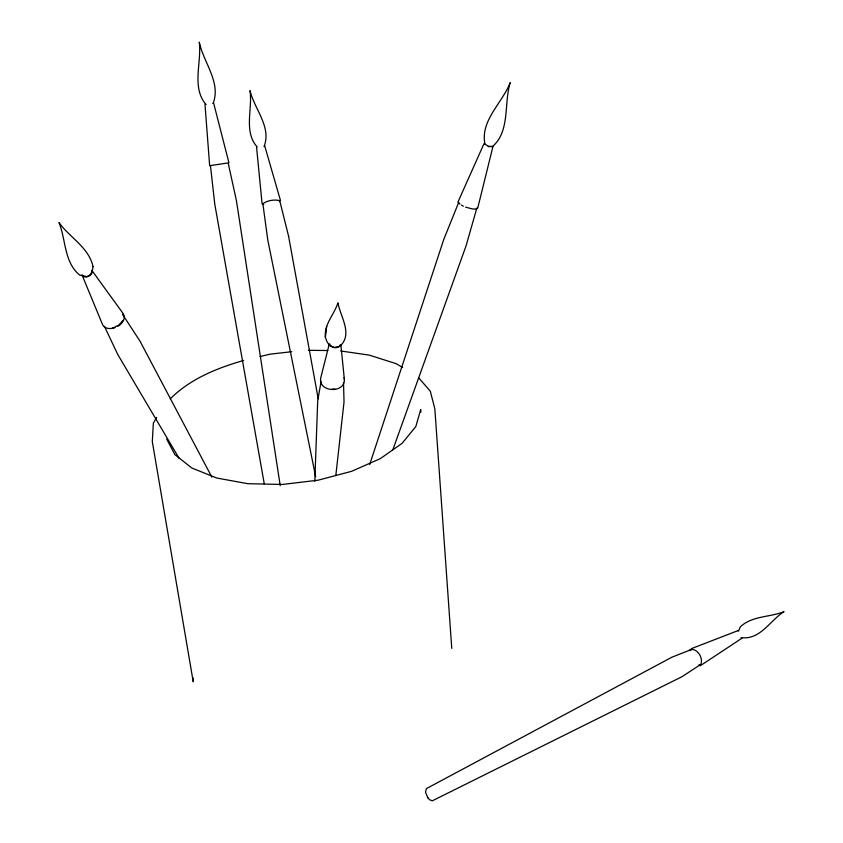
<?xml version="1.0" encoding="UTF-8"?>
<svg xmlns="http://www.w3.org/2000/svg" width="843" height="843" viewBox="0 0 843 843"><rect width="100%" height="100%" fill="white"/><g stroke="black" fill="none" stroke-linecap="round" stroke-linejoin="round"><path stroke-width="1.26" d="M193.247 677.983L193.216 681.755L152.309 441.648L153.363 423.112L156.608 417.39M314.808 481.269L317.706 400.762L321.057 381.658M335.809 475.631L344.028 402.037L343.522 382.701M325.377 337.379C323.986 324.028 334.302 314.587 337.927 302.785C340.372 316.778 353.48 334.639 339.529 346.505L334.365 347.4L329.508 345.482L326.842 341.468L325.377 337.379L326.041 331.731M326.009 331.868L326.652 326.367M344.176 377.559C347.327 394.345 316.041 392.933 321.099 376.452L329.255 344.102M477.665 208.337L492.955 146.503L488.613 146.271L483.998 143.689L457.865 202.246M369.687 464.535L443.818 239.296L458.697 202.457L459.972 204.164M392.775 449.951L465.989 246.051L476.864 208.042L475.758 209.011L472.491 208.98L465.568 207.115M738.605 630.912L740.323 626.865C752.051 615.696 769.754 617.413 784.032 611.639C770.555 620.079 760.871 638.952 743.147 637.782M264.302 145.892C271.414 126.608 254.291 108.895 250.023 90.612C252.658 109.116 243.458 131.656 257.178 146.945M213.205 103.183C221.129 82.203 203.384 62.34 199.285 42.15C201.793 62.551 191.456 86.924 205.703 104.247M689.7 650.691L690.333 649.416M340.488 344.566C338.644 349.044 331.078 348.728 329.739 344.039M122.983 320.403L118.41 325.493M315.672 476.738L267.758 239.844L262.858 203.711C267.421 200.423 274.26 199.306 279.707 200.623L279.381 201.646M170.212 398.908C189.991 378.96 217.083 368.064 243.638 360.446M690.817 650.058L691.734 649.373C698.225 649.426 703.294 658.583 700.849 664.368L681.934 676.729L432.238 800.85L429.477 799.628L427.496 797.309M117.872 326.304C121.993 323.954 126.25 318.559 123.331 313.807L91.792 270.308C94.016 275.271 84.332 279.865 82.013 274.892L102.214 323.775C103.826 329.107 110.707 329.328 115.08 327.621M737.952 630.796L738.426 630.459L691.344 648.667M264.059 146.629L264.681 145.734L280.477 200.497M700.238 665.78L742.367 637.94L741.06 637.835M114.901 326.915L117.472 325.693M691.734 649.373L671.903 657.203L426.358 788.637L425.473 792.178L427.949 797.994M112.404 327.959L114.195 327.484M260.139 356.536L270.297 354.134L291.847 351.71M212.91 103.415L213.669 103.257L228.959 162.847M210.929 165.513L228.158 162.92L236.43 200.676L280.234 485.652M206.029 104.406L204.997 104.479L209.654 165.713M698.699 665.169L699.911 665.043M331.889 389.213L334.755 389.023M490.963 146.629L492.396 146.598C510.373 131.35 503.745 103.299 510.205 82.625C502.396 102.909 479.962 120.802 484.999 144.164M488.181 146.619L490.036 146.629M308.39 350.319L327.769 350.509M340.688 350.973L369.202 355.103L396.062 363.639L402.648 367.495M263.711 204.512L262.858 203.711M461.437 205.155L463.344 206.166M418.613 377.769L430.299 391.184L434.84 408.813L451.764 648.393M122.477 314.27L140.033 341.194L211.856 477.117M179.201 458.497L117.725 354.418L104.427 326.315M166.672 439.045L174.912 454.672L191.919 468.044L216.777 478.034L247.768 483.692L282.479 484.451L318.053 480.204L351.552 471.332L380.298 458.645L402.195 443.26L415.852 426.463L420.699 409.529L420.899 412.143M256.588 147.472L262.099 203.869M288.538 235.987L318.222 398.781M279.707 200.623L288.664 236.514M264.259 483.756L214.754 203.995L210.444 165.544M340.867 344.639L344.439 380.214M93.025 266.63C92.53 270.687 91.402 275.903 86.555 276.557L79.685 275.081C63.92 262.131 66.06 239.855 58.968 222.468C68.81 236.83 89.01 247.399 93.025 266.63"/></g></svg>
